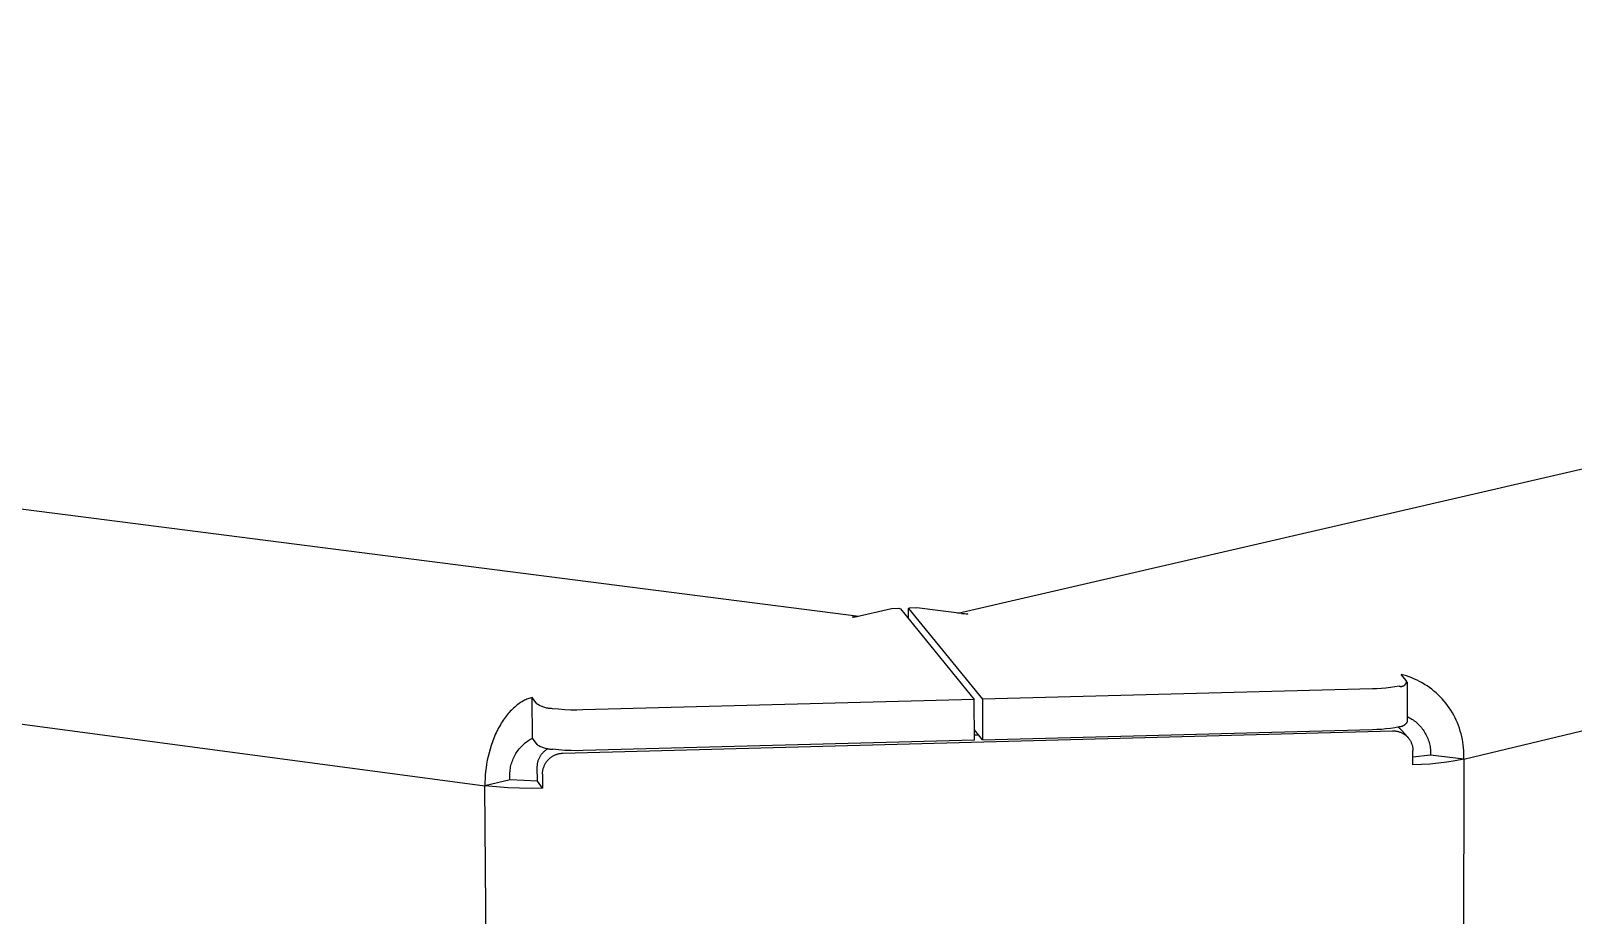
# Model space of a CAD drawing. Header units: millimetres. Extents: x -665 to 1920, y -373 to 1434.
# Drawn here: x -38 to 29.2, y 355.3 to 393.8 of the extents above; entities that cross this region are included whole.
import ezdxf

# ---------------------------------------------------------------- set-up
doc = ezdxf.new("R2010")
doc.units = ezdxf.units.MM
doc.header["$MEASUREMENT"] = 0
doc.layers.add('Domyślny', color=7, linetype='Continuous', true_color=0x000000)
doc.layers.add('Utwórz2D linie widoczne', color=7, linetype='Continuous', true_color=0x000000)

msp = doc.modelspace()

# ---------------------------------------------------------------- linework, layer by layer
at = {"layer": 'Domyślny'}
for p, q in [((-261.485, 393.227), (-18.233, 360.947)), ((24.429, 362.1), (116.694, 384.378)), ((24.429, 362.1), (24.104, 15.883)), ((-15.891, 13.366), (-18.233, 360.947))]:
    msp.add_line(p, q, dxfattribs=at)
at = {"layer": 'Utwórz2D linie widoczne'}
for p, q in [((-242.503, 399.108), (-1.936, 368.34)), ((2.386, 368.467), (96.43, 390.177)), ((-2.154, 368.29), (-0.508, 368.668)), ((-0.508, 368.668), (-0.199, 368.676)), ((-0.199, 368.676), (-0.114, 368.652)), ((-0.114, 368.652), (3.098, 364.703)), ((0.235, 368.223), (0.233, 368.664)), ((0.235, 368.663), (0.236, 368.664)), ((0.235, 368.662), (0.235, 368.663)), ((0.235, 368.661), (0.235, 368.662)), ((0.235, 368.661), (3.452, 364.712)), ((0.236, 368.667), (0.237, 368.668)), ((0.236, 368.666), (0.236, 368.667)), ((0.236, 368.665), (0.236, 368.666)), ((0.236, 368.664), (0.236, 368.665)), ((0.237, 368.67), (0.238, 368.671)), ((0.237, 368.668), (0.237, 368.67)), ((0.238, 368.672), (0.239, 368.673)), ((0.238, 368.671), (0.238, 368.672)), ((0.239, 368.674), (0.24, 368.675)), ((0.239, 368.673), (0.239, 368.674)), ((0.24, 368.675), (0.24, 368.676)), ((0.24, 368.676), (0.241, 368.676)), ((0.241, 368.677), (0.242, 368.678)), ((0.241, 368.676), (0.241, 368.677)), ((0.242, 368.678), (0.243, 368.679)), ((0.243, 368.679), (0.244, 368.68)), ((0.244, 368.681), (0.245, 368.682)), ((0.244, 368.68), (0.244, 368.681)), ((0.245, 368.682), (0.246, 368.682)), ((0.246, 368.682), (0.247, 368.683)), ((0.247, 368.683), (0.248, 368.684)), ((0.248, 368.684), (0.249, 368.684)), ((0.249, 368.684), (0.25, 368.685)), ((0.25, 368.685), (0.25, 368.686)), ((0.25, 368.686), (0.251, 368.686)), ((0.251, 368.686), (0.252, 368.687)), ((0.252, 368.687), (0.253, 368.687)), ((0.253, 368.687), (0.254, 368.688)), ((0.254, 368.688), (0.256, 368.688)), ((0.256, 368.688), (0.257, 368.689)), ((0.257, 368.689), (0.258, 368.689)), ((0.258, 368.689), (0.259, 368.689)), ((0.259, 368.689), (0.26, 368.69)), ((0.26, 368.69), (0.261, 368.69)), ((0.261, 368.69), (0.262, 368.69)), ((0.262, 368.69), (0.263, 368.69)), ((0.263, 368.69), (0.264, 368.69)), ((0.264, 368.69), (0.265, 368.69)), ((0.265, 368.69), (0.266, 368.691)), ((0.266, 368.691), (0.268, 368.691)), ((0.268, 368.691), (0.269, 368.691)), ((0.269, 368.691), (0.27, 368.69)), ((0.27, 368.69), (0.271, 368.69)), ((0.271, 368.69), (0.272, 368.69)), ((0.272, 368.69), (0.273, 368.69)), ((0.273, 368.69), (0.274, 368.69)), ((0.274, 368.69), (0.275, 368.69)), ((0.275, 368.69), (0.276, 368.689)), ((0.276, 368.689), (0.278, 368.689)), ((0.586, 368.697), (0.278, 368.689)), ((2.766, 368.419), (0.586, 368.697)), ((2.533, 368.449), (2.604, 368.448)), ((2.604, 368.448), (2.676, 368.445)), ((2.676, 368.445), (2.748, 368.439)), ((2.748, 368.439), (2.819, 368.431)), ((2.819, 368.431), (2.766, 368.419)), ((-2.224, 368.299), (-2.183, 368.307)), ((-2.224, 368.299), (-2.154, 368.29)), ((-2.183, 368.307), (-2.142, 368.315)), ((-2.142, 368.315), (-2.101, 368.321)), ((-2.101, 368.321), (-2.059, 368.325)), ((-2.059, 368.325), (-2.017, 368.329)), ((-2.017, 368.329), (-1.976, 368.331)), ((21.817, 365.765), (21.697, 365.797)), ((21.942, 365.52), (21.697, 365.797)), ((21.937, 365.728), (21.817, 365.765)), ((22.055, 365.688), (21.937, 365.728)), ((20.451, 365.166), (3.452, 364.712)), ((20.647, 365.171), (20.451, 365.166)), ((20.843, 365.182), (20.647, 365.171)), ((21.038, 365.2), (20.843, 365.182)), ((21.232, 365.224), (21.038, 365.2)), ((21.426, 365.253), (21.232, 365.224)), ((21.619, 365.289), (21.426, 365.253)), ((21.619, 365.289), (21.627, 365.287)), ((21.627, 365.287), (21.635, 365.284)), ((21.635, 365.284), (21.643, 365.282)), ((21.643, 365.282), (21.651, 365.28)), ((21.651, 365.28), (21.659, 365.278)), ((21.659, 365.278), (21.667, 365.277)), ((21.667, 365.277), (21.676, 365.276)), ((21.676, 365.276), (21.684, 365.275)), ((21.684, 365.275), (21.692, 365.275)), ((21.692, 365.275), (21.701, 365.275)), ((21.701, 365.275), (21.709, 365.275)), ((21.709, 365.275), (21.717, 365.275)), ((21.717, 365.275), (21.726, 365.276)), ((21.726, 365.276), (21.734, 365.277)), ((21.734, 365.277), (21.742, 365.278)), ((21.742, 365.278), (21.751, 365.28)), ((21.751, 365.28), (21.759, 365.281)), ((21.759, 365.281), (21.767, 365.284)), ((21.767, 365.284), (21.775, 365.286)), ((21.775, 365.286), (21.783, 365.289)), ((21.783, 365.289), (21.791, 365.292)), ((21.791, 365.292), (21.798, 365.295)), ((21.798, 365.295), (21.806, 365.298)), ((21.806, 365.298), (21.813, 365.302)), ((21.813, 365.302), (21.821, 365.306)), ((21.821, 365.306), (21.828, 365.31)), ((21.828, 365.31), (21.835, 365.315)), ((21.835, 365.315), (21.842, 365.319)), ((21.842, 365.319), (21.848, 365.324)), ((21.848, 365.324), (21.855, 365.33)), ((21.855, 365.33), (21.861, 365.335)), ((21.861, 365.335), (21.867, 365.341)), ((21.867, 365.341), (21.873, 365.347)), ((21.873, 365.347), (21.879, 365.353)), ((21.879, 365.353), (21.885, 365.359)), ((21.885, 365.359), (21.89, 365.365)), ((21.89, 365.365), (21.895, 365.372)), ((21.895, 365.372), (21.9, 365.379)), ((21.9, 365.379), (21.905, 365.386)), ((21.905, 365.386), (21.909, 365.393)), ((21.909, 365.393), (21.913, 365.4)), ((21.913, 365.4), (21.917, 365.407)), ((21.917, 365.407), (21.921, 365.415)), ((21.921, 365.415), (21.924, 365.423)), ((21.924, 365.423), (21.927, 365.43)), ((21.927, 365.43), (21.93, 365.438)), ((21.93, 365.438), (21.932, 365.446)), ((21.932, 365.446), (21.935, 365.454)), ((21.935, 365.454), (21.937, 365.462)), ((21.937, 365.462), (21.938, 365.471)), ((21.938, 365.471), (21.94, 365.479)), ((21.94, 365.479), (21.941, 365.487)), ((21.941, 365.487), (21.942, 365.495)), ((21.942, 365.512), (21.942, 365.52)), ((21.942, 365.504), (21.942, 365.512)), ((21.942, 365.495), (21.942, 365.504)), ((21.963, 365.468), (21.963, 363.711)), ((22.171, 365.644), (22.055, 365.688)), ((22.286, 365.596), (22.171, 365.644)), ((22.399, 365.543), (22.286, 365.596)), ((22.51, 365.487), (22.399, 365.543)), ((22.619, 365.427), (22.51, 365.487)), ((22.727, 365.363), (22.619, 365.427)), ((22.831, 365.296), (22.727, 365.363)), ((22.934, 365.225), (22.831, 365.296)), ((23.034, 365.151), (22.934, 365.225)), ((23.131, 365.073), (23.034, 365.151)), ((23.226, 364.992), (23.131, 365.073)), ((-16.89, 364.416), (-16.938, 364.376)), ((-16.842, 364.455), (-16.89, 364.416)), ((-16.794, 364.492), (-16.842, 364.455)), ((-16.746, 364.526), (-16.794, 364.492)), ((-16.697, 364.559), (-16.746, 364.526)), ((-16.649, 364.59), (-16.697, 364.559)), ((-16.601, 364.618), (-16.649, 364.59)), ((-16.552, 364.645), (-16.601, 364.618)), ((-16.504, 364.669), (-16.552, 364.645)), ((-16.456, 364.692), (-16.504, 364.669)), ((-16.409, 364.712), (-16.456, 364.692)), ((-16.361, 364.731), (-16.409, 364.712)), ((-16.314, 364.748), (-16.361, 364.731)), ((-16.267, 364.763), (-16.314, 364.748)), ((-16.221, 364.776), (-16.267, 364.763)), ((-16.175, 364.788), (-16.221, 364.776)), ((-15.969, 364.51), (-16.175, 364.788)), ((-16.163, 363.021), (-16.175, 364.788)), ((-15.933, 364.487), (-15.969, 364.51)), ((-15.896, 364.466), (-15.933, 364.487)), ((-15.859, 364.446), (-15.896, 364.466)), ((-15.821, 364.427), (-15.859, 364.446)), ((-15.782, 364.409), (-15.821, 364.427)), ((-15.743, 364.393), (-15.782, 364.409)), ((-15.703, 364.378), (-15.743, 364.393)), ((3.098, 364.703), (-13.962, 364.247)), ((3.103, 362.935), (3.098, 364.703)), ((3.452, 364.712), (3.457, 362.945)), ((23.317, 364.907), (23.226, 364.992)), ((23.406, 364.82), (23.317, 364.907)), ((23.492, 364.729), (23.406, 364.82)), ((23.574, 364.636), (23.492, 364.729)), ((23.653, 364.54), (23.574, 364.636)), ((23.729, 364.441), (23.653, 364.54)), ((23.801, 364.339), (23.729, 364.441)), ((-17.481, 363.734), (-17.522, 363.669)), ((-17.439, 363.798), (-17.481, 363.734)), ((-17.396, 363.86), (-17.439, 363.798)), ((-17.353, 363.92), (-17.396, 363.86)), ((-17.309, 363.978), (-17.353, 363.92)), ((-17.264, 364.034), (-17.309, 363.978)), ((-17.219, 364.089), (-17.264, 364.034)), ((-17.173, 364.142), (-17.219, 364.089)), ((-17.127, 364.193), (-17.173, 364.142)), ((-17.08, 364.241), (-17.127, 364.193)), ((-17.033, 364.288), (-17.08, 364.241)), ((-16.986, 364.333), (-17.033, 364.288)), ((-16.938, 364.376), (-16.986, 364.333)), ((-15.663, 364.365), (-15.703, 364.378)), ((-15.622, 364.353), (-15.663, 364.365)), ((-15.581, 364.342), (-15.622, 364.353)), ((-15.539, 364.332), (-15.581, 364.342)), ((-15.498, 364.324), (-15.539, 364.332)), ((-15.456, 364.317), (-15.498, 364.324)), ((-15.414, 364.312), (-15.456, 364.317)), ((-15.371, 364.308), (-15.414, 364.312)), ((-15.329, 364.306), (-15.371, 364.308)), ((-15.286, 364.304), (-15.329, 364.306)), ((-15.022, 364.277), (-15.286, 364.304)), ((-14.758, 364.258), (-15.022, 364.277)), ((-14.493, 364.246), (-14.758, 364.258)), ((-14.227, 364.243), (-14.493, 364.246)), ((-13.962, 364.247), (-14.227, 364.243)), ((21.955, 363.699), (21.963, 363.711)), ((21.963, 363.968), (22.018, 363.941)), ((22.018, 363.941), (22.071, 363.912)), ((22.071, 363.912), (22.124, 363.881)), ((22.124, 363.881), (22.176, 363.848)), ((22.176, 363.848), (22.227, 363.814)), ((22.227, 363.814), (22.276, 363.777)), ((22.276, 363.777), (22.325, 363.739)), ((22.325, 363.739), (22.372, 363.7)), ((23.87, 364.235), (23.801, 364.339)), ((23.935, 364.129), (23.87, 364.235)), ((23.997, 364.021), (23.935, 364.129)), ((24.054, 363.91), (23.997, 364.021)), ((24.108, 363.798), (24.054, 363.91)), ((24.158, 363.683), (24.108, 363.798)), ((-17.814, 363.097), (-17.846, 363.021)), ((-17.781, 363.173), (-17.814, 363.097)), ((-17.747, 363.248), (-17.781, 363.173)), ((-17.712, 363.321), (-17.747, 363.248)), ((-17.676, 363.394), (-17.712, 363.321)), ((-17.639, 363.465), (-17.676, 363.394)), ((-17.601, 363.534), (-17.639, 363.465)), ((-17.562, 363.602), (-17.601, 363.534)), ((-17.522, 363.669), (-17.562, 363.602)), ((-14.84, 362.365), (21.333, 363.337)), ((3.457, 362.945), (3.102, 363.384)), ((3.102, 363.165), (3.276, 363.169)), ((3.457, 362.945), (20.451, 363.402)), ((20.451, 363.402), (20.646, 363.407)), ((20.646, 363.407), (20.842, 363.418)), ((20.842, 363.418), (21.037, 363.436)), ((21.037, 363.436), (21.232, 363.46)), ((21.232, 363.46), (21.426, 363.49)), ((21.333, 363.337), (21.362, 363.338)), ((21.362, 363.338), (21.391, 363.337)), ((21.391, 363.337), (21.42, 363.336)), ((21.42, 363.336), (21.449, 363.333)), ((21.426, 363.49), (21.618, 363.526)), ((21.449, 363.333), (21.478, 363.33)), ((21.478, 363.33), (21.507, 363.325)), ((21.507, 363.325), (21.536, 363.32)), ((21.536, 363.32), (21.565, 363.313)), ((21.551, 363.511), (21.575, 363.495)), ((21.565, 363.313), (21.593, 363.306)), ((21.575, 363.495), (21.599, 363.478)), ((21.593, 363.306), (21.621, 363.297)), ((21.599, 363.478), (21.622, 363.46)), ((21.618, 363.526), (21.632, 363.526)), ((21.621, 363.297), (21.648, 363.288)), ((21.622, 363.46), (21.645, 363.441)), ((21.632, 363.526), (21.646, 363.527)), ((21.645, 363.441), (21.667, 363.421)), ((21.646, 363.527), (21.66, 363.528)), ((21.648, 363.288), (21.676, 363.278)), ((21.66, 363.528), (21.674, 363.529)), ((21.667, 363.421), (21.688, 363.401)), ((21.674, 363.529), (21.688, 363.531)), ((21.676, 363.278), (21.703, 363.266)), ((21.688, 363.531), (21.702, 363.534)), ((21.688, 363.401), (21.708, 363.38)), ((21.702, 363.534), (21.716, 363.537)), ((21.703, 363.266), (21.729, 363.254)), ((21.708, 363.38), (21.728, 363.359)), ((21.716, 363.537), (21.729, 363.54)), ((21.728, 363.359), (21.988, 363.064)), ((21.729, 363.54), (21.743, 363.544)), ((21.729, 363.254), (21.755, 363.241)), ((21.743, 363.544), (21.756, 363.549)), ((21.755, 363.241), (21.781, 363.227)), ((21.756, 363.549), (21.769, 363.554)), ((21.769, 363.554), (21.782, 363.559)), ((21.781, 363.227), (21.806, 363.212)), ((21.782, 363.559), (21.795, 363.565)), ((21.795, 363.565), (21.808, 363.571)), ((21.806, 363.212), (21.831, 363.197)), ((21.808, 363.571), (21.82, 363.578)), ((21.82, 363.578), (21.832, 363.585)), ((21.831, 363.197), (21.855, 363.18)), ((21.832, 363.585), (21.844, 363.592)), ((21.844, 363.592), (21.856, 363.6)), ((21.855, 363.18), (21.879, 363.163)), ((21.856, 363.6), (21.867, 363.608)), ((21.867, 363.608), (21.878, 363.617)), ((21.878, 363.617), (21.889, 363.626)), ((21.879, 363.163), (21.902, 363.145)), ((21.889, 363.626), (21.899, 363.636)), ((21.899, 363.636), (21.91, 363.645)), ((21.902, 363.145), (21.924, 363.126)), ((21.91, 363.645), (21.919, 363.655)), ((21.919, 363.655), (21.929, 363.666)), ((21.924, 363.126), (21.946, 363.106)), ((21.929, 363.666), (21.938, 363.677)), ((21.938, 363.677), (21.946, 363.688)), ((21.946, 363.688), (21.955, 363.699)), ((21.946, 363.106), (21.966, 363.086)), ((21.966, 363.086), (21.987, 363.065)), ((21.987, 363.065), (22.006, 363.043)), ((22.006, 363.043), (22.025, 363.021)), ((22.372, 363.7), (22.417, 363.659)), ((22.417, 363.659), (22.461, 363.616)), ((22.461, 363.616), (22.504, 363.572)), ((22.504, 363.572), (22.545, 363.527)), ((22.545, 363.527), (22.584, 363.48)), ((22.584, 363.48), (22.622, 363.432)), ((22.622, 363.432), (22.659, 363.382)), ((22.659, 363.382), (22.693, 363.332)), ((22.693, 363.332), (22.726, 363.28)), ((22.726, 363.28), (22.757, 363.227)), ((22.757, 363.227), (22.786, 363.173)), ((22.786, 363.173), (22.814, 363.118)), ((22.814, 363.118), (22.839, 363.063)), ((22.839, 363.063), (22.863, 363.006)), ((24.204, 363.568), (24.158, 363.683)), ((24.246, 363.45), (24.204, 363.568)), ((24.283, 363.331), (24.246, 363.45)), ((24.317, 363.211), (24.283, 363.331)), ((24.347, 363.09), (24.317, 363.211)), ((24.372, 362.968), (24.347, 363.09)), ((-18.056, 362.382), (-18.095, 362.218)), ((-18.011, 362.544), (-18.056, 362.382)), ((-17.961, 362.706), (-18.011, 362.544)), ((-17.906, 362.865), (-17.961, 362.706)), ((-17.846, 363.021), (-17.906, 362.865)), ((-16.887, 362.345), (-16.854, 362.398)), ((-16.854, 362.398), (-16.818, 362.45)), ((-16.818, 362.45), (-16.782, 362.501)), ((-16.782, 362.501), (-16.743, 362.55)), ((-16.743, 362.55), (-16.703, 362.598)), ((-16.703, 362.598), (-16.661, 362.645)), ((-16.661, 362.645), (-16.617, 362.69)), ((-16.617, 362.69), (-16.572, 362.733)), ((-16.572, 362.733), (-16.526, 362.775)), ((-16.526, 362.775), (-16.478, 362.816)), ((-16.478, 362.816), (-16.428, 362.855)), ((-16.428, 362.855), (-16.378, 362.891)), ((-16.378, 362.891), (-16.326, 362.927)), ((-16.326, 362.927), (-16.273, 362.96)), ((-16.273, 362.96), (-16.219, 362.992)), ((-16.219, 362.992), (-16.163, 363.021)), ((-15.958, 362.741), (-16.163, 363.021)), ((-15.958, 362.741), (-15.922, 362.719)), ((-15.922, 362.719), (-15.885, 362.697)), ((-15.885, 362.697), (-15.848, 362.677)), ((-15.848, 362.677), (-15.81, 362.658)), ((-15.81, 362.658), (-15.771, 362.64)), ((-15.771, 362.64), (-15.732, 362.624)), ((-15.743, 362.348), (-15.723, 362.372)), ((-15.732, 362.624), (-15.692, 362.609)), ((-15.723, 362.372), (-15.702, 362.395)), ((-15.702, 362.395), (-15.68, 362.417)), ((-15.692, 362.609), (-15.652, 362.596)), ((-15.68, 362.417), (-15.657, 362.439)), ((-15.657, 362.439), (-15.633, 362.46)), ((-15.652, 362.596), (-15.611, 362.583)), ((-15.633, 362.46), (-15.609, 362.48)), ((-15.611, 362.583), (-15.57, 362.572)), ((-15.609, 362.48), (-15.584, 362.499)), ((-15.584, 362.499), (-15.559, 362.517)), ((-15.57, 362.572), (-15.529, 362.563)), ((-15.559, 362.517), (-15.532, 362.534)), ((-15.532, 362.534), (-15.506, 362.551)), ((-15.529, 362.563), (-15.487, 362.555)), ((-15.506, 362.551), (-15.478, 362.566)), ((-15.487, 362.555), (-15.445, 362.548)), ((-15.445, 362.548), (-15.403, 362.542)), ((-15.403, 362.542), (-15.36, 362.538)), ((-15.36, 362.538), (-15.318, 362.536)), ((-15.318, 362.536), (-15.275, 362.535)), ((-15.012, 362.507), (-15.275, 362.535)), ((-14.747, 362.488), (-15.012, 362.507)), ((-14.902, 362.361), (-14.871, 362.363)), ((-14.871, 362.363), (-14.84, 362.365)), ((-14.482, 362.476), (-14.747, 362.488)), ((-14.217, 362.473), (-14.482, 362.476)), ((-13.951, 362.477), (-14.217, 362.473)), ((3.103, 362.935), (-13.951, 362.477)), ((22.025, 363.021), (22.043, 362.998)), ((22.043, 362.998), (22.06, 362.974)), ((22.06, 362.974), (22.076, 362.95)), ((22.076, 362.95), (22.092, 362.925)), ((22.092, 362.925), (22.107, 362.9)), ((22.107, 362.9), (22.12, 362.874)), ((22.12, 362.874), (22.133, 362.848)), ((22.133, 362.848), (22.145, 362.821)), ((22.145, 362.821), (22.156, 362.794)), ((22.156, 362.794), (22.166, 362.766)), ((22.166, 362.766), (22.176, 362.739)), ((22.176, 362.739), (22.184, 362.711)), ((22.184, 362.711), (22.191, 362.682)), ((22.191, 362.682), (22.197, 362.654)), ((22.197, 362.654), (22.203, 362.625)), ((22.203, 362.625), (22.207, 362.596)), ((22.207, 362.596), (22.21, 362.567)), ((22.21, 362.567), (22.213, 362.538)), ((22.213, 362.538), (22.214, 362.509)), ((22.214, 362.509), (22.214, 362.48)), ((22.214, 361.863), (22.214, 362.48)), ((22.863, 363.006), (22.885, 362.949)), ((22.885, 362.949), (22.904, 362.89)), ((22.904, 362.89), (22.922, 362.832)), ((22.922, 362.832), (22.938, 362.773)), ((22.938, 362.773), (22.951, 362.713)), ((22.951, 362.713), (22.963, 362.653)), ((22.963, 362.653), (22.973, 362.592)), ((22.973, 362.592), (22.98, 362.531)), ((22.98, 362.531), (22.985, 362.47)), ((22.985, 362.47), (22.989, 362.409)), ((22.989, 362.409), (22.99, 362.348)), ((24.393, 362.846), (24.372, 362.968)), ((24.41, 362.722), (24.393, 362.846)), ((24.422, 362.598), (24.41, 362.722)), ((24.43, 362.474), (24.422, 362.598)), ((24.434, 362.349), (24.43, 362.474)), ((-18.183, 361.728), (-18.203, 361.566)), ((-18.159, 361.89), (-18.183, 361.728)), ((-18.13, 362.054), (-18.159, 361.89)), ((-18.095, 362.218), (-18.13, 362.054)), ((-17.134, 361.64), (-17.124, 361.702)), ((-17.124, 361.702), (-17.113, 361.764)), ((-17.113, 361.764), (-17.1, 361.825)), ((-17.1, 361.825), (-17.084, 361.886)), ((-17.084, 361.886), (-17.067, 361.946)), ((-17.067, 361.946), (-17.047, 362.006)), ((-17.047, 362.006), (-17.025, 362.064)), ((-17.025, 362.064), (-17.001, 362.122)), ((-17.001, 362.122), (-16.976, 362.18)), ((-16.976, 362.18), (-16.948, 362.236)), ((-16.948, 362.236), (-16.918, 362.291)), ((-16.918, 362.291), (-16.887, 362.345)), ((-15.952, 361.769), (-15.951, 361.8)), ((-15.948, 361.151), (-15.952, 361.769)), ((-15.951, 361.8), (-15.95, 361.832)), ((-15.95, 361.832), (-15.947, 361.863)), ((-15.947, 361.863), (-15.943, 361.894)), ((-15.943, 361.894), (-15.938, 361.925)), ((-15.938, 361.925), (-15.932, 361.956)), ((-15.932, 361.956), (-15.925, 361.987)), ((-15.925, 361.987), (-15.917, 362.017)), ((-15.917, 362.017), (-15.908, 362.047)), ((-15.908, 362.047), (-15.898, 362.077)), ((-15.898, 362.077), (-15.887, 362.106)), ((-15.887, 362.106), (-15.875, 362.135)), ((-15.875, 362.135), (-15.862, 362.164)), ((-15.862, 362.164), (-15.848, 362.192)), ((-15.848, 362.192), (-15.833, 362.219)), ((-15.833, 362.219), (-15.817, 362.246)), ((-15.817, 362.246), (-15.8, 362.273)), ((-15.8, 362.273), (-15.782, 362.298)), ((-15.782, 362.298), (-15.763, 362.324)), ((-15.763, 362.324), (-15.743, 362.348)), ((-15.697, 361.672), (-15.689, 361.702)), ((-15.689, 361.702), (-15.68, 361.732)), ((-15.68, 361.732), (-15.67, 361.761)), ((-15.67, 361.761), (-15.659, 361.791)), ((-15.659, 361.791), (-15.647, 361.819)), ((-15.647, 361.819), (-15.634, 361.848)), ((-15.634, 361.848), (-15.62, 361.876)), ((-15.62, 361.876), (-15.605, 361.903)), ((-15.605, 361.903), (-15.589, 361.93)), ((-15.589, 361.93), (-15.573, 361.956)), ((-15.573, 361.956), (-15.555, 361.982)), ((-15.555, 361.982), (-15.537, 362.007)), ((-15.537, 362.007), (-15.517, 362.031)), ((-15.517, 362.031), (-15.497, 362.055)), ((-15.497, 362.055), (-15.476, 362.078)), ((-15.476, 362.078), (-15.455, 362.101)), ((-15.455, 362.101), (-15.432, 362.122)), ((-15.432, 362.122), (-15.409, 362.143)), ((-15.409, 362.143), (-15.385, 362.163)), ((-15.385, 362.163), (-15.36, 362.182)), ((-15.36, 362.182), (-15.335, 362.2)), ((-15.335, 362.2), (-15.309, 362.218)), ((-15.309, 362.218), (-15.283, 362.234)), ((-15.283, 362.234), (-15.256, 362.25)), ((-15.256, 362.25), (-15.229, 362.265)), ((-15.229, 362.265), (-15.201, 362.278)), ((-15.201, 362.278), (-15.172, 362.291)), ((-15.172, 362.291), (-15.143, 362.303)), ((-15.143, 362.303), (-15.114, 362.314)), ((-15.114, 362.314), (-15.085, 362.324)), ((-15.085, 362.324), (-15.055, 362.332)), ((-15.055, 362.332), (-15.025, 362.34)), ((-15.025, 362.34), (-14.994, 362.347)), ((-14.994, 362.347), (-14.963, 362.353)), ((-14.963, 362.353), (-14.933, 362.357)), ((-14.933, 362.357), (-14.902, 362.361)), ((22.989, 362.286), (22.214, 362.186)), ((22.586, 361.873), (22.214, 361.863)), ((22.957, 361.894), (22.586, 361.873)), ((23.327, 361.928), (22.957, 361.894)), ((22.99, 362.348), (22.989, 362.286)), ((24.429, 362.1), (22.989, 362.286)), ((23.696, 361.973), (23.327, 361.928)), ((24.064, 362.031), (23.696, 361.973)), ((24.429, 362.1), (24.064, 362.031)), ((24.429, 362.1), (24.434, 362.225)), ((24.434, 362.225), (24.434, 362.349)), ((-17.138, 361.203), (-18.233, 360.947)), ((-18.232, 361.097), (-18.233, 360.947)), ((-18.227, 361.251), (-18.232, 361.097)), ((-18.217, 361.407), (-18.227, 361.251)), ((-18.203, 361.566), (-18.217, 361.407)), ((-17.149, 361.39), (-17.148, 361.453)), ((-17.147, 361.328), (-17.149, 361.39)), ((-17.148, 361.453), (-17.146, 361.516)), ((-17.143, 361.265), (-17.147, 361.328)), ((-17.146, 361.516), (-17.141, 361.578)), ((-17.138, 361.203), (-17.143, 361.265)), ((-17.141, 361.578), (-17.134, 361.64)), ((-15.948, 361.151), (-17.138, 361.203)), ((-15.719, 360.837), (-15.948, 361.151)), ((-15.723, 361.456), (-15.722, 361.487)), ((-15.723, 361.456), (-15.719, 360.837)), ((-15.722, 361.487), (-15.721, 361.518)), ((-15.721, 361.518), (-15.718, 361.549)), ((-15.718, 361.549), (-15.714, 361.58)), ((-15.714, 361.58), (-15.709, 361.611)), ((-15.709, 361.611), (-15.704, 361.642)), ((-15.704, 361.642), (-15.697, 361.672)), ((-17.732, 360.895), (-18.233, 360.947)), ((-17.23, 360.857), (-17.732, 360.895)), ((-16.726, 360.835), (-17.23, 360.857)), ((-16.223, 360.828), (-16.726, 360.835)), ((-15.719, 360.837), (-16.223, 360.828))]:
    msp.add_line(p, q, dxfattribs=at)

doc.saveas('drawing.dxf')
